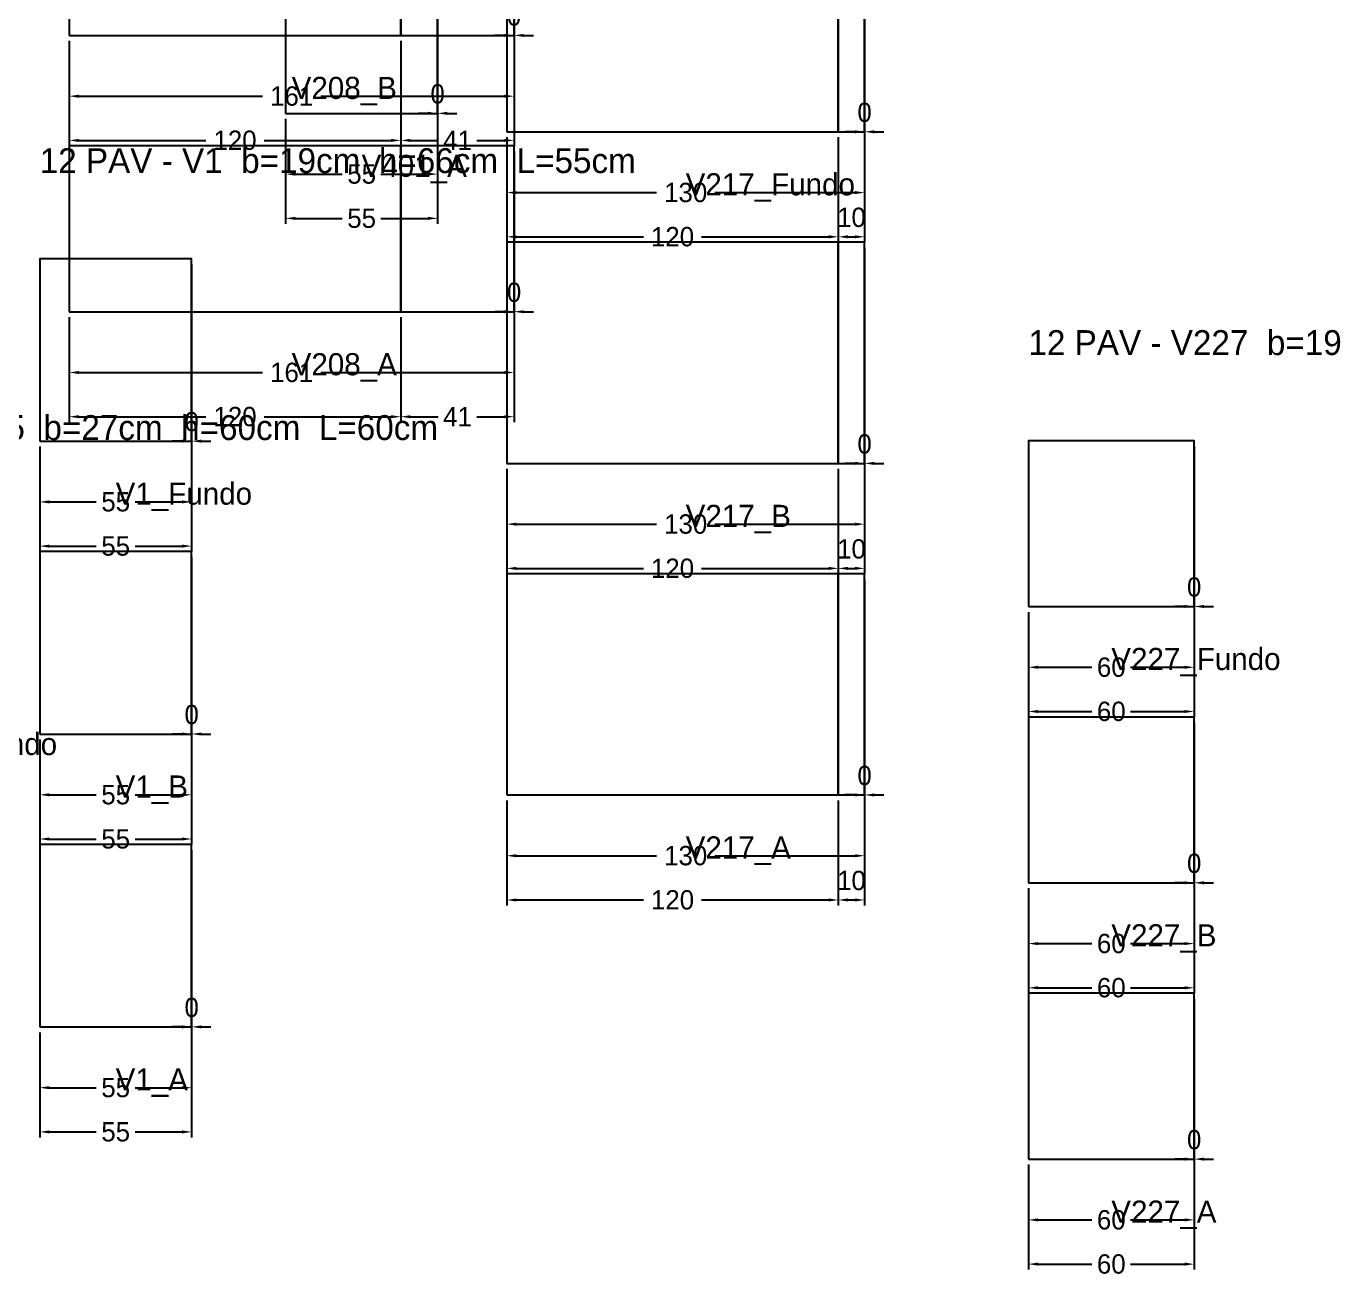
# Model space of a CAD drawing. Header units: metres. Extents: x 946 to 6411, y -603 to 1666.
# Drawn here: x 3124.2 to 3598.1, y -572.3 to -119.7 of the extents above; entities that cross this region are included whole.
import ezdxf

# ---------------------------------------------------------------- set-up
doc = ezdxf.new("R2010")
doc.units = ezdxf.units.M
doc.layers.add('COTA', color=3, linetype='Continuous')
doc.dimstyles.new('COTA_VIG', dxfattribs={"dimtxt": 7, "dimasz": 3.5, "dimexe": 2, "dimexo": 2, "dimgap": 1.5, "dimtad": 1, "dimdec": 1, "dimcen": 2.5, "dimclrd": 3, "dimclre": 3, "dimclrt": 3, "dimazin": 3, "dimtfac": 1, "dimtmove": 0, "dimatfit": 3})

# ---------------------------------------------------------------- blocks, each defined once
blk = doc.blocks.new('_CLOSEDFILLED')
at = {"color": 0, "linetype": 'BYBLOCK'}
blk.add_solid([(-1, 0.16), (0, 0), (-1, -0.16)], dxfattribs=at)
blk = doc.blocks.new('*D1')
at = {"color": 3}
for p, q in [((3129.07, -483.82), (3129.07, -505.82)), ((3184.07, -483.82), (3184.07, -505.82)), ((3132.57, -503.82), (3149.57, -503.82)), ((3163.57, -503.82), (3180.57, -503.82))]:
    blk.add_line(p, q, dxfattribs=at)
at = {"layer": 'Defpoints'}
for p in [(3129.07, -481.82), (3184.07, -481.82), (3129.07, -503.82)]:
    blk.add_point(p, dxfattribs=at)
at = {"layer": 'COTA', "color": 3, "xscale": 3.5, "yscale": 3.5, "rotation": 180}
blk.add_blockref('_CLOSEDFILLED', (3129.07, -503.82), dxfattribs=at)
at = {"layer": 'COTA', "color": 3, "xscale": 3.5, "yscale": 3.5}
blk.add_blockref('_CLOSEDFILLED', (3184.07, -503.82), dxfattribs=at)
at = {"layer": 'COTA', "color": 3, "insert": (3156.57, -503.82), "char_height": 7, "attachment_point": 5}
blk.add_mtext('55', dxfattribs=at)
blk = doc.blocks.new('*D2')
at = {"color": 3}
for p, q in [((3129.07, -483.82), (3129.07, -521.82)), ((3184.07, -483.82), (3184.07, -521.82)), ((3132.57, -519.82), (3149.57, -519.82)), ((3163.57, -519.82), (3180.57, -519.82))]:
    blk.add_line(p, q, dxfattribs=at)
at = {"layer": 'Defpoints'}
for p in [(3129.07, -481.82), (3184.07, -481.82), (3129.07, -519.82)]:
    blk.add_point(p, dxfattribs=at)
at = {"layer": 'COTA', "color": 3, "xscale": 3.5, "yscale": 3.5, "rotation": 180}
blk.add_blockref('_CLOSEDFILLED', (3129.07, -519.82), dxfattribs=at)
at = {"layer": 'COTA', "color": 3, "xscale": 3.5, "yscale": 3.5}
blk.add_blockref('_CLOSEDFILLED', (3184.07, -519.82), dxfattribs=at)
at = {"layer": 'COTA', "color": 3, "insert": (3156.57, -519.82), "char_height": 7, "attachment_point": 5}
blk.add_mtext('55', dxfattribs=at)
blk = doc.blocks.new('*D4')
at = {"color": 3}
for p, q in [((3129.07, -377.82), (3129.07, -399.82)), ((3184.07, -377.82), (3184.07, -399.82)), ((3132.57, -397.82), (3149.57, -397.82)), ((3163.57, -397.82), (3180.57, -397.82))]:
    blk.add_line(p, q, dxfattribs=at)
at = {"layer": 'Defpoints'}
for p in [(3129.07, -375.82), (3184.07, -375.82), (3129.07, -397.82)]:
    blk.add_point(p, dxfattribs=at)
at = {"layer": 'COTA', "color": 3, "xscale": 3.5, "yscale": 3.5, "rotation": 180}
blk.add_blockref('_CLOSEDFILLED', (3129.07, -397.82), dxfattribs=at)
at = {"layer": 'COTA', "color": 3, "xscale": 3.5, "yscale": 3.5}
blk.add_blockref('_CLOSEDFILLED', (3184.07, -397.82), dxfattribs=at)
at = {"layer": 'COTA', "color": 3, "insert": (3156.57, -397.82), "char_height": 7, "attachment_point": 5}
blk.add_mtext('55', dxfattribs=at)
blk = doc.blocks.new('*D5')
at = {"color": 3}
for p, q in [((3129.07, -377.82), (3129.07, -415.82)), ((3184.07, -377.82), (3184.07, -415.82)), ((3132.57, -413.82), (3149.57, -413.82)), ((3163.57, -413.82), (3180.57, -413.82))]:
    blk.add_line(p, q, dxfattribs=at)
at = {"layer": 'Defpoints'}
for p in [(3129.07, -375.82), (3184.07, -375.82), (3129.07, -413.82)]:
    blk.add_point(p, dxfattribs=at)
at = {"layer": 'COTA', "color": 3, "xscale": 3.5, "yscale": 3.5, "rotation": 180}
blk.add_blockref('_CLOSEDFILLED', (3129.07, -413.82), dxfattribs=at)
at = {"layer": 'COTA', "color": 3, "xscale": 3.5, "yscale": 3.5}
blk.add_blockref('_CLOSEDFILLED', (3184.07, -413.82), dxfattribs=at)
at = {"layer": 'COTA', "color": 3, "insert": (3156.57, -413.82), "char_height": 7, "attachment_point": 5}
blk.add_mtext('55', dxfattribs=at)
blk = doc.blocks.new('*D7')
at = {"color": 3}
for p, q in [((3129.07, -271.82), (3129.07, -293.82)), ((3184.07, -271.82), (3184.07, -293.82)), ((3132.57, -291.82), (3149.57, -291.82)), ((3163.57, -291.82), (3180.57, -291.82))]:
    blk.add_line(p, q, dxfattribs=at)
at = {"layer": 'Defpoints'}
for p in [(3129.07, -269.82), (3184.07, -269.82), (3129.07, -291.82)]:
    blk.add_point(p, dxfattribs=at)
at = {"layer": 'COTA', "color": 3, "xscale": 3.5, "yscale": 3.5, "rotation": 180}
blk.add_blockref('_CLOSEDFILLED', (3129.07, -291.82), dxfattribs=at)
at = {"layer": 'COTA', "color": 3, "xscale": 3.5, "yscale": 3.5}
blk.add_blockref('_CLOSEDFILLED', (3184.07, -291.82), dxfattribs=at)
at = {"layer": 'COTA', "color": 3, "insert": (3156.57, -291.82), "char_height": 7, "attachment_point": 5}
blk.add_mtext('55', dxfattribs=at)
blk = doc.blocks.new('*D8')
at = {"color": 3}
for p, q in [((3129.07, -271.82), (3129.07, -309.82)), ((3184.07, -271.82), (3184.07, -309.82)), ((3132.57, -307.82), (3149.57, -307.82)), ((3163.57, -307.82), (3180.57, -307.82))]:
    blk.add_line(p, q, dxfattribs=at)
at = {"layer": 'Defpoints'}
for p in [(3129.07, -269.82), (3184.07, -269.82), (3129.07, -307.82)]:
    blk.add_point(p, dxfattribs=at)
at = {"layer": 'COTA', "color": 3, "xscale": 3.5, "yscale": 3.5, "rotation": 180}
blk.add_blockref('_CLOSEDFILLED', (3129.07, -307.82), dxfattribs=at)
at = {"layer": 'COTA', "color": 3, "xscale": 3.5, "yscale": 3.5}
blk.add_blockref('_CLOSEDFILLED', (3184.07, -307.82), dxfattribs=at)
at = {"layer": 'COTA', "color": 3, "insert": (3156.57, -307.82), "char_height": 7, "attachment_point": 5}
blk.add_mtext('55', dxfattribs=at)
blk = doc.blocks.new('*D877')
at = {"color": 3}
for p, q in [((3139.76, -224.99), (3139.76, -246.99)), ((3300.76, -224.99), (3300.76, -246.99)), ((3143.26, -244.99), (3209.76, -244.99)), ((3230.76, -244.99), (3297.26, -244.99))]:
    blk.add_line(p, q, dxfattribs=at)
at = {"layer": 'Defpoints'}
for p in [(3139.76, -222.99), (3300.76, -222.99), (3139.76, -244.99)]:
    blk.add_point(p, dxfattribs=at)
at = {"layer": 'COTA', "color": 3, "xscale": 3.5, "yscale": 3.5, "rotation": 180}
blk.add_blockref('_CLOSEDFILLED', (3139.76, -244.99), dxfattribs=at)
at = {"layer": 'COTA', "color": 3, "xscale": 3.5, "yscale": 3.5}
blk.add_blockref('_CLOSEDFILLED', (3300.76, -244.99), dxfattribs=at)
at = {"layer": 'COTA', "color": 3, "insert": (3220.26, -244.99), "char_height": 7, "attachment_point": 5}
blk.add_mtext('161', dxfattribs=at)
blk = doc.blocks.new('*D878')
at = {"color": 3}
for p, q in [((3139.76, -224.99), (3139.76, -262.99)), ((3259.76, -224.99), (3259.76, -262.99)), ((3143.26, -260.99), (3189.26, -260.99)), ((3210.26, -260.99), (3256.26, -260.99))]:
    blk.add_line(p, q, dxfattribs=at)
at = {"layer": 'Defpoints'}
for p in [(3139.76, -222.99), (3259.76, -222.99), (3139.76, -260.99)]:
    blk.add_point(p, dxfattribs=at)
at = {"layer": 'COTA', "color": 3, "xscale": 3.5, "yscale": 3.5, "rotation": 180}
blk.add_blockref('_CLOSEDFILLED', (3139.76, -260.99), dxfattribs=at)
at = {"layer": 'COTA', "color": 3, "xscale": 3.5, "yscale": 3.5}
blk.add_blockref('_CLOSEDFILLED', (3259.76, -260.99), dxfattribs=at)
at = {"layer": 'COTA', "color": 3, "insert": (3199.76, -260.99), "char_height": 7, "attachment_point": 5}
blk.add_mtext('120', dxfattribs=at)
blk = doc.blocks.new('*D879')
at = {"color": 3}
for p, q in [((3259.76, -224.99), (3259.76, -262.99)), ((3300.76, -224.99), (3300.76, -262.99)), ((3263.26, -260.99), (3273.26, -260.99)), ((3287.26, -260.99), (3297.26, -260.99))]:
    blk.add_line(p, q, dxfattribs=at)
at = {"layer": 'Defpoints'}
for p in [(3259.76, -222.99), (3300.76, -222.99), (3259.76, -260.99)]:
    blk.add_point(p, dxfattribs=at)
at = {"layer": 'COTA', "color": 3, "xscale": 3.5, "yscale": 3.5, "rotation": 180}
blk.add_blockref('_CLOSEDFILLED', (3259.76, -260.99), dxfattribs=at)
at = {"layer": 'COTA', "color": 3, "xscale": 3.5, "yscale": 3.5}
blk.add_blockref('_CLOSEDFILLED', (3300.76, -260.99), dxfattribs=at)
at = {"layer": 'COTA', "color": 3, "insert": (3280.26, -260.99), "char_height": 7, "attachment_point": 5}
blk.add_mtext('41', dxfattribs=at)
blk = doc.blocks.new('*D881')
at = {"color": 3}
for p, q in [((3139.76, -124.99), (3139.76, -146.99)), ((3300.76, -124.99), (3300.76, -146.99)), ((3143.26, -144.99), (3209.76, -144.99)), ((3230.76, -144.99), (3297.26, -144.99))]:
    blk.add_line(p, q, dxfattribs=at)
at = {"layer": 'Defpoints'}
for p in [(3139.76, -122.99), (3300.76, -122.99), (3139.76, -144.99)]:
    blk.add_point(p, dxfattribs=at)
at = {"layer": 'COTA', "color": 3, "xscale": 3.5, "yscale": 3.5, "rotation": 180}
blk.add_blockref('_CLOSEDFILLED', (3139.76, -144.99), dxfattribs=at)
at = {"layer": 'COTA', "color": 3, "xscale": 3.5, "yscale": 3.5}
blk.add_blockref('_CLOSEDFILLED', (3300.76, -144.99), dxfattribs=at)
at = {"layer": 'COTA', "color": 3, "insert": (3220.26, -144.99), "char_height": 7, "attachment_point": 5}
blk.add_mtext('161', dxfattribs=at)
blk = doc.blocks.new('*D882')
at = {"color": 3}
for p, q in [((3139.76, -124.99), (3139.76, -162.99)), ((3259.76, -124.99), (3259.76, -162.99)), ((3143.26, -160.99), (3189.26, -160.99)), ((3210.26, -160.99), (3256.26, -160.99))]:
    blk.add_line(p, q, dxfattribs=at)
at = {"layer": 'Defpoints'}
for p in [(3139.76, -122.99), (3259.76, -122.99), (3139.76, -160.99)]:
    blk.add_point(p, dxfattribs=at)
at = {"layer": 'COTA', "color": 3, "xscale": 3.5, "yscale": 3.5, "rotation": 180}
blk.add_blockref('_CLOSEDFILLED', (3139.76, -160.99), dxfattribs=at)
at = {"layer": 'COTA', "color": 3, "xscale": 3.5, "yscale": 3.5}
blk.add_blockref('_CLOSEDFILLED', (3259.76, -160.99), dxfattribs=at)
at = {"layer": 'COTA', "color": 3, "insert": (3199.76, -160.99), "char_height": 7, "attachment_point": 5}
blk.add_mtext('120', dxfattribs=at)
blk = doc.blocks.new('*D883')
at = {"color": 3}
for p, q in [((3259.76, -124.99), (3259.76, -162.99)), ((3300.76, -124.99), (3300.76, -162.99)), ((3263.26, -160.99), (3273.26, -160.99)), ((3287.26, -160.99), (3297.26, -160.99))]:
    blk.add_line(p, q, dxfattribs=at)
at = {"layer": 'Defpoints'}
for p in [(3259.76, -122.99), (3300.76, -122.99), (3259.76, -160.99)]:
    blk.add_point(p, dxfattribs=at)
at = {"layer": 'COTA', "color": 3, "xscale": 3.5, "yscale": 3.5, "rotation": 180}
blk.add_blockref('_CLOSEDFILLED', (3259.76, -160.99), dxfattribs=at)
at = {"layer": 'COTA', "color": 3, "xscale": 3.5, "yscale": 3.5}
blk.add_blockref('_CLOSEDFILLED', (3300.76, -160.99), dxfattribs=at)
at = {"layer": 'COTA', "color": 3, "insert": (3280.26, -160.99), "char_height": 7, "attachment_point": 5}
blk.add_mtext('41', dxfattribs=at)
blk = doc.blocks.new('*D976')
at = {"color": 3}
for p, q in [((3298.1, -399.88), (3298.1, -421.88)), ((3427.6, -399.88), (3427.6, -421.88)), ((3301.6, -419.88), (3352.35, -419.88)), ((3373.35, -419.88), (3424.1, -419.88))]:
    blk.add_line(p, q, dxfattribs=at)
at = {"layer": 'Defpoints'}
for p in [(3298.1, -397.88), (3427.6, -397.88), (3298.1, -419.88)]:
    blk.add_point(p, dxfattribs=at)
at = {"layer": 'COTA', "color": 3, "xscale": 3.5, "yscale": 3.5, "rotation": 180}
blk.add_blockref('_CLOSEDFILLED', (3298.1, -419.88), dxfattribs=at)
at = {"layer": 'COTA', "color": 3, "xscale": 3.5, "yscale": 3.5}
blk.add_blockref('_CLOSEDFILLED', (3427.6, -419.88), dxfattribs=at)
at = {"layer": 'COTA', "color": 3, "insert": (3362.85, -419.88), "char_height": 7, "attachment_point": 5}
blk.add_mtext('130', dxfattribs=at)
blk = doc.blocks.new('*D977')
at = {"color": 3}
for p, q in [((3298.1, -399.88), (3298.1, -437.88)), ((3418.1, -399.88), (3418.1, -437.88)), ((3301.6, -435.88), (3347.6, -435.88)), ((3368.6, -435.88), (3414.6, -435.88))]:
    blk.add_line(p, q, dxfattribs=at)
at = {"layer": 'Defpoints'}
for p in [(3298.1, -397.88), (3418.1, -397.88), (3298.1, -435.88)]:
    blk.add_point(p, dxfattribs=at)
at = {"layer": 'COTA', "color": 3, "xscale": 3.5, "yscale": 3.5, "rotation": 180}
blk.add_blockref('_CLOSEDFILLED', (3298.1, -435.88), dxfattribs=at)
at = {"layer": 'COTA', "color": 3, "xscale": 3.5, "yscale": 3.5}
blk.add_blockref('_CLOSEDFILLED', (3418.1, -435.88), dxfattribs=at)
at = {"layer": 'COTA', "color": 3, "insert": (3358.1, -435.88), "char_height": 7, "attachment_point": 5}
blk.add_mtext('120', dxfattribs=at)
blk = doc.blocks.new('*D978')
at = {"color": 3}
for p, q in [((3418.1, -399.88), (3418.1, -437.88)), ((3427.6, -399.88), (3427.6, -437.88)), ((3421.6, -435.88), (3424.1, -435.88))]:
    blk.add_line(p, q, dxfattribs=at)
at = {"layer": 'Defpoints'}
for p in [(3418.1, -397.88), (3427.6, -397.88), (3418.1, -435.88)]:
    blk.add_point(p, dxfattribs=at)
at = {"layer": 'COTA', "color": 3, "xscale": 3.5, "yscale": 3.5, "rotation": 180}
blk.add_blockref('_CLOSEDFILLED', (3418.1, -435.88), dxfattribs=at)
at = {"layer": 'COTA', "color": 3, "xscale": 3.5, "yscale": 3.5}
blk.add_blockref('_CLOSEDFILLED', (3427.6, -435.88), dxfattribs=at)
at = {"layer": 'COTA', "color": 3, "insert": (3422.85, -428.88), "char_height": 7, "attachment_point": 5}
blk.add_mtext('10', dxfattribs=at)
blk = doc.blocks.new('*D980')
at = {"color": 3}
for p, q in [((3298.1, -279.88), (3298.1, -301.88)), ((3427.6, -279.88), (3427.6, -301.88)), ((3301.6, -299.88), (3352.35, -299.88)), ((3373.35, -299.88), (3424.1, -299.88))]:
    blk.add_line(p, q, dxfattribs=at)
at = {"layer": 'Defpoints'}
for p in [(3298.1, -277.88), (3427.6, -277.88), (3298.1, -299.88)]:
    blk.add_point(p, dxfattribs=at)
at = {"layer": 'COTA', "color": 3, "xscale": 3.5, "yscale": 3.5, "rotation": 180}
blk.add_blockref('_CLOSEDFILLED', (3298.1, -299.88), dxfattribs=at)
at = {"layer": 'COTA', "color": 3, "xscale": 3.5, "yscale": 3.5}
blk.add_blockref('_CLOSEDFILLED', (3427.6, -299.88), dxfattribs=at)
at = {"layer": 'COTA', "color": 3, "insert": (3362.85, -299.88), "char_height": 7, "attachment_point": 5}
blk.add_mtext('130', dxfattribs=at)
blk = doc.blocks.new('*D981')
at = {"color": 3}
for p, q in [((3298.1, -279.88), (3298.1, -317.88)), ((3418.1, -279.88), (3418.1, -317.88)), ((3301.6, -315.88), (3347.6, -315.88)), ((3368.6, -315.88), (3414.6, -315.88))]:
    blk.add_line(p, q, dxfattribs=at)
at = {"layer": 'Defpoints'}
for p in [(3298.1, -277.88), (3418.1, -277.88), (3298.1, -315.88)]:
    blk.add_point(p, dxfattribs=at)
at = {"layer": 'COTA', "color": 3, "xscale": 3.5, "yscale": 3.5, "rotation": 180}
blk.add_blockref('_CLOSEDFILLED', (3298.1, -315.88), dxfattribs=at)
at = {"layer": 'COTA', "color": 3, "xscale": 3.5, "yscale": 3.5}
blk.add_blockref('_CLOSEDFILLED', (3418.1, -315.88), dxfattribs=at)
at = {"layer": 'COTA', "color": 3, "insert": (3358.1, -315.88), "char_height": 7, "attachment_point": 5}
blk.add_mtext('120', dxfattribs=at)
blk = doc.blocks.new('*D982')
at = {"color": 3}
for p, q in [((3418.1, -279.88), (3418.1, -317.88)), ((3427.6, -279.88), (3427.6, -317.88)), ((3421.6, -315.88), (3424.1, -315.88))]:
    blk.add_line(p, q, dxfattribs=at)
at = {"layer": 'Defpoints'}
for p in [(3418.1, -277.88), (3427.6, -277.88), (3418.1, -315.88)]:
    blk.add_point(p, dxfattribs=at)
at = {"layer": 'COTA', "color": 3, "xscale": 3.5, "yscale": 3.5, "rotation": 180}
blk.add_blockref('_CLOSEDFILLED', (3418.1, -315.88), dxfattribs=at)
at = {"layer": 'COTA', "color": 3, "xscale": 3.5, "yscale": 3.5}
blk.add_blockref('_CLOSEDFILLED', (3427.6, -315.88), dxfattribs=at)
at = {"layer": 'COTA', "color": 3, "insert": (3422.85, -308.88), "char_height": 7, "attachment_point": 5}
blk.add_mtext('10', dxfattribs=at)
blk = doc.blocks.new('*D984')
at = {"color": 3}
for p, q in [((3298.1, -159.88), (3298.1, -181.88)), ((3427.6, -159.88), (3427.6, -181.88)), ((3301.6, -179.88), (3352.35, -179.88)), ((3373.35, -179.88), (3424.1, -179.88))]:
    blk.add_line(p, q, dxfattribs=at)
at = {"layer": 'Defpoints'}
for p in [(3298.1, -157.88), (3427.6, -157.88), (3298.1, -179.88)]:
    blk.add_point(p, dxfattribs=at)
at = {"layer": 'COTA', "color": 3, "xscale": 3.5, "yscale": 3.5, "rotation": 180}
blk.add_blockref('_CLOSEDFILLED', (3298.1, -179.88), dxfattribs=at)
at = {"layer": 'COTA', "color": 3, "xscale": 3.5, "yscale": 3.5}
blk.add_blockref('_CLOSEDFILLED', (3427.6, -179.88), dxfattribs=at)
at = {"layer": 'COTA', "color": 3, "insert": (3362.85, -179.88), "char_height": 7, "attachment_point": 5}
blk.add_mtext('130', dxfattribs=at)
blk = doc.blocks.new('*D985')
at = {"color": 3}
for p, q in [((3298.1, -159.88), (3298.1, -197.88)), ((3418.1, -159.88), (3418.1, -197.88)), ((3301.6, -195.88), (3347.6, -195.88)), ((3368.6, -195.88), (3414.6, -195.88))]:
    blk.add_line(p, q, dxfattribs=at)
at = {"layer": 'Defpoints'}
for p in [(3298.1, -157.88), (3418.1, -157.88), (3298.1, -195.88)]:
    blk.add_point(p, dxfattribs=at)
at = {"layer": 'COTA', "color": 3, "xscale": 3.5, "yscale": 3.5, "rotation": 180}
blk.add_blockref('_CLOSEDFILLED', (3298.1, -195.88), dxfattribs=at)
at = {"layer": 'COTA', "color": 3, "xscale": 3.5, "yscale": 3.5}
blk.add_blockref('_CLOSEDFILLED', (3418.1, -195.88), dxfattribs=at)
at = {"layer": 'COTA', "color": 3, "insert": (3358.1, -195.88), "char_height": 7, "attachment_point": 5}
blk.add_mtext('120', dxfattribs=at)
blk = doc.blocks.new('*D986')
at = {"color": 3}
for p, q in [((3418.1, -159.88), (3418.1, -197.88)), ((3427.6, -159.88), (3427.6, -197.88)), ((3421.6, -195.88), (3424.1, -195.88))]:
    blk.add_line(p, q, dxfattribs=at)
at = {"layer": 'Defpoints'}
for p in [(3418.1, -157.88), (3427.6, -157.88), (3418.1, -195.88)]:
    blk.add_point(p, dxfattribs=at)
at = {"layer": 'COTA', "color": 3, "xscale": 3.5, "yscale": 3.5, "rotation": 180}
blk.add_blockref('_CLOSEDFILLED', (3418.1, -195.88), dxfattribs=at)
at = {"layer": 'COTA', "color": 3, "xscale": 3.5, "yscale": 3.5}
blk.add_blockref('_CLOSEDFILLED', (3427.6, -195.88), dxfattribs=at)
at = {"layer": 'COTA', "color": 3, "insert": (3422.85, -188.88), "char_height": 7, "attachment_point": 5}
blk.add_mtext('10', dxfattribs=at)
blk = doc.blocks.new('*D1060')
at = {"color": 3}
for p, q in [((3486.89, -531.67), (3486.89, -553.67)), ((3546.89, -531.67), (3546.89, -553.67)), ((3490.39, -551.67), (3509.89, -551.67)), ((3523.89, -551.67), (3543.39, -551.67))]:
    blk.add_line(p, q, dxfattribs=at)
at = {"layer": 'Defpoints'}
for p in [(3486.89, -529.67), (3546.89, -529.67), (3486.89, -551.67)]:
    blk.add_point(p, dxfattribs=at)
at = {"layer": 'COTA', "color": 3, "xscale": 3.5, "yscale": 3.5, "rotation": 180}
blk.add_blockref('_CLOSEDFILLED', (3486.89, -551.67), dxfattribs=at)
at = {"layer": 'COTA', "color": 3, "xscale": 3.5, "yscale": 3.5}
blk.add_blockref('_CLOSEDFILLED', (3546.89, -551.67), dxfattribs=at)
at = {"layer": 'COTA', "color": 3, "insert": (3516.89, -551.67), "char_height": 7, "attachment_point": 5}
blk.add_mtext('60', dxfattribs=at)
blk = doc.blocks.new('*D1061')
at = {"color": 3}
for p, q in [((3486.89, -531.67), (3486.89, -569.67)), ((3546.89, -531.67), (3546.89, -569.67)), ((3490.39, -567.67), (3509.89, -567.67)), ((3523.89, -567.67), (3543.39, -567.67))]:
    blk.add_line(p, q, dxfattribs=at)
at = {"layer": 'Defpoints'}
for p in [(3486.89, -529.67), (3546.89, -529.67), (3486.89, -567.67)]:
    blk.add_point(p, dxfattribs=at)
at = {"layer": 'COTA', "color": 3, "xscale": 3.5, "yscale": 3.5, "rotation": 180}
blk.add_blockref('_CLOSEDFILLED', (3486.89, -567.67), dxfattribs=at)
at = {"layer": 'COTA', "color": 3, "xscale": 3.5, "yscale": 3.5}
blk.add_blockref('_CLOSEDFILLED', (3546.89, -567.67), dxfattribs=at)
at = {"layer": 'COTA', "color": 3, "insert": (3516.89, -567.67), "char_height": 7, "attachment_point": 5}
blk.add_mtext('60', dxfattribs=at)
blk = doc.blocks.new('*D1063')
at = {"color": 3}
for p, q in [((3486.89, -431.67), (3486.89, -453.67)), ((3546.89, -431.67), (3546.89, -453.67)), ((3490.39, -451.67), (3509.89, -451.67)), ((3523.89, -451.67), (3543.39, -451.67))]:
    blk.add_line(p, q, dxfattribs=at)
at = {"layer": 'Defpoints'}
for p in [(3486.89, -429.67), (3546.89, -429.67), (3486.89, -451.67)]:
    blk.add_point(p, dxfattribs=at)
at = {"layer": 'COTA', "color": 3, "xscale": 3.5, "yscale": 3.5, "rotation": 180}
blk.add_blockref('_CLOSEDFILLED', (3486.89, -451.67), dxfattribs=at)
at = {"layer": 'COTA', "color": 3, "xscale": 3.5, "yscale": 3.5}
blk.add_blockref('_CLOSEDFILLED', (3546.89, -451.67), dxfattribs=at)
at = {"layer": 'COTA', "color": 3, "insert": (3516.89, -451.67), "char_height": 7, "attachment_point": 5}
blk.add_mtext('60', dxfattribs=at)
blk = doc.blocks.new('*D1064')
at = {"color": 3}
for p, q in [((3486.89, -431.67), (3486.89, -469.67)), ((3546.89, -431.67), (3546.89, -469.67)), ((3490.39, -467.67), (3509.89, -467.67)), ((3523.89, -467.67), (3543.39, -467.67))]:
    blk.add_line(p, q, dxfattribs=at)
at = {"layer": 'Defpoints'}
for p in [(3486.89, -429.67), (3546.89, -429.67), (3486.89, -467.67)]:
    blk.add_point(p, dxfattribs=at)
at = {"layer": 'COTA', "color": 3, "xscale": 3.5, "yscale": 3.5, "rotation": 180}
blk.add_blockref('_CLOSEDFILLED', (3486.89, -467.67), dxfattribs=at)
at = {"layer": 'COTA', "color": 3, "xscale": 3.5, "yscale": 3.5}
blk.add_blockref('_CLOSEDFILLED', (3546.89, -467.67), dxfattribs=at)
at = {"layer": 'COTA', "color": 3, "insert": (3516.89, -467.67), "char_height": 7, "attachment_point": 5}
blk.add_mtext('60', dxfattribs=at)
blk = doc.blocks.new('*D1066')
at = {"color": 3}
for p, q in [((3486.89, -331.67), (3486.89, -353.67)), ((3546.89, -331.67), (3546.89, -353.67)), ((3490.39, -351.67), (3509.89, -351.67)), ((3523.89, -351.67), (3543.39, -351.67))]:
    blk.add_line(p, q, dxfattribs=at)
at = {"layer": 'Defpoints'}
for p in [(3486.89, -329.67), (3546.89, -329.67), (3486.89, -351.67)]:
    blk.add_point(p, dxfattribs=at)
at = {"layer": 'COTA', "color": 3, "xscale": 3.5, "yscale": 3.5, "rotation": 180}
blk.add_blockref('_CLOSEDFILLED', (3486.89, -351.67), dxfattribs=at)
at = {"layer": 'COTA', "color": 3, "xscale": 3.5, "yscale": 3.5}
blk.add_blockref('_CLOSEDFILLED', (3546.89, -351.67), dxfattribs=at)
at = {"layer": 'COTA', "color": 3, "insert": (3516.89, -351.67), "char_height": 7, "attachment_point": 5}
blk.add_mtext('60', dxfattribs=at)
blk = doc.blocks.new('*D1067')
at = {"color": 3}
for p, q in [((3486.89, -331.67), (3486.89, -369.67)), ((3546.89, -331.67), (3546.89, -369.67)), ((3490.39, -367.67), (3509.89, -367.67)), ((3523.89, -367.67), (3543.39, -367.67))]:
    blk.add_line(p, q, dxfattribs=at)
at = {"layer": 'Defpoints'}
for p in [(3486.89, -329.67), (3546.89, -329.67), (3486.89, -367.67)]:
    blk.add_point(p, dxfattribs=at)
at = {"layer": 'COTA', "color": 3, "xscale": 3.5, "yscale": 3.5, "rotation": 180}
blk.add_blockref('_CLOSEDFILLED', (3486.89, -367.67), dxfattribs=at)
at = {"layer": 'COTA', "color": 3, "xscale": 3.5, "yscale": 3.5}
blk.add_blockref('_CLOSEDFILLED', (3546.89, -367.67), dxfattribs=at)
at = {"layer": 'COTA', "color": 3, "insert": (3516.89, -367.67), "char_height": 7, "attachment_point": 5}
blk.add_mtext('60', dxfattribs=at)
blk = doc.blocks.new('*D1678')
at = {"color": 3}
for p, q in [((3218.09, -153.2), (3218.09, -175.2)), ((3273.09, -153.2), (3273.09, -175.2)), ((3221.59, -173.2), (3238.59, -173.2)), ((3252.59, -173.2), (3269.59, -173.2))]:
    blk.add_line(p, q, dxfattribs=at)
at = {"layer": 'Defpoints'}
for p in [(3218.09, -151.2), (3273.09, -151.2), (3218.09, -173.2)]:
    blk.add_point(p, dxfattribs=at)
at = {"layer": 'COTA', "color": 3, "xscale": 3.5, "yscale": 3.5, "rotation": 180}
blk.add_blockref('_CLOSEDFILLED', (3218.09, -173.2), dxfattribs=at)
at = {"layer": 'COTA', "color": 3, "xscale": 3.5, "yscale": 3.5}
blk.add_blockref('_CLOSEDFILLED', (3273.09, -173.2), dxfattribs=at)
at = {"layer": 'COTA', "color": 3, "insert": (3245.59, -173.2), "char_height": 7, "attachment_point": 5}
blk.add_mtext('55', dxfattribs=at)
blk = doc.blocks.new('*D1679')
at = {"color": 3}
for p, q in [((3218.09, -153.2), (3218.09, -191.2)), ((3273.09, -153.2), (3273.09, -191.2)), ((3221.59, -189.2), (3238.59, -189.2)), ((3252.59, -189.2), (3269.59, -189.2))]:
    blk.add_line(p, q, dxfattribs=at)
at = {"layer": 'Defpoints'}
for p in [(3218.09, -151.2), (3273.09, -151.2), (3218.09, -189.2)]:
    blk.add_point(p, dxfattribs=at)
at = {"layer": 'COTA', "color": 3, "xscale": 3.5, "yscale": 3.5, "rotation": 180}
blk.add_blockref('_CLOSEDFILLED', (3218.09, -189.2), dxfattribs=at)
at = {"layer": 'COTA', "color": 3, "xscale": 3.5, "yscale": 3.5}
blk.add_blockref('_CLOSEDFILLED', (3273.09, -189.2), dxfattribs=at)
at = {"layer": 'COTA', "color": 3, "insert": (3245.59, -189.2), "char_height": 7, "attachment_point": 5}
blk.add_mtext('55', dxfattribs=at)

msp = doc.modelspace()

# ---------------------------------------------------------------- linework, layer by layer
at = {"layer": 'Paineis'}
for points in [[(3139.76, -122.99), (3259.76, -122.99), (3259.76, -62.99), (3139.76, -62.99)], [(3259.76, -122.99), (3300.76, -122.99), (3300.76, -62.99), (3259.76, -62.99)], [(3298.1, -157.88), (3418.1, -157.88), (3418.1, -77.88), (3298.1, -77.88)], [(3418.1, -157.88), (3427.6, -157.88), (3427.6, -77.88), (3418.1, -77.88)], [(3218.09, -151.2), (3273.09, -151.2), (3273.09, -96.2), (3218.09, -96.2)], [(3139.76, -222.99), (3259.76, -222.99), (3259.76, -162.99), (3139.76, -162.99)], [(3259.76, -222.99), (3300.76, -222.99), (3300.76, -162.99), (3259.76, -162.99)], [(3298.1, -277.88), (3418.1, -277.88), (3418.1, -197.88), (3298.1, -197.88)], [(3418.1, -277.88), (3427.6, -277.88), (3427.6, -197.88), (3418.1, -197.88)], [(3129.07, -269.82), (3184.07, -269.82), (3184.07, -203.82), (3129.07, -203.82)], [(3486.89, -329.67), (3546.89, -329.67), (3546.89, -269.67), (3486.89, -269.67)], [(3129.07, -375.82), (3184.07, -375.82), (3184.07, -309.82), (3129.07, -309.82)], [(3298.1, -397.88), (3418.1, -397.88), (3418.1, -317.88), (3298.1, -317.88)], [(3418.1, -397.88), (3427.6, -397.88), (3427.6, -317.88), (3418.1, -317.88)], [(3486.89, -429.67), (3546.89, -429.67), (3546.89, -369.67), (3486.89, -369.67)], [(3129.07, -481.82), (3184.07, -481.82), (3184.07, -415.82), (3129.07, -415.82)], [(3486.89, -529.67), (3546.89, -529.67), (3546.89, -469.67), (3486.89, -469.67)]]:
    msp.add_lwpolyline(points, close=True, dxfattribs=at)

# ---------------------------------------------------------------- texts
at = {"layer": 'NOMENCLATURA', "char_height": 9, "attachment_point": 1}
for s, insert in [('12 PAV - V1  b=19cm  h=66cm  L=55cm', (3129.07, -163.82)), ('12 PAV - V227  b=19cm  h=60cm  L=60cm', (3486.89, -229.67)), ('12 PAV - V225  b=27cm  h=60cm  L=60cm', (3044.12, -260.43))]:
    msp.add_mtext(s, dxfattribs=dict(at, insert=insert))
at = {"layer": 'Texto Secao', "char_height": 8, "attachment_point": 1}
for s, insert in [('V208_B', (3220.26, -137.99)), ('V401_A', (3245.59, -166.2)), ('V217_Fundo', (3362.85, -172.88)), ('V208_A', (3220.26, -237.99)), ('V1_Fundo', (3156.57, -284.82)), ('V217_B', (3362.85, -292.88)), ('V227_Fundo', (3516.89, -344.67)), ('V225_Fundo', (3074.12, -375.43)), ('V1_B', (3156.57, -390.82)), ('V217_A', (3362.85, -412.88)), ('V227_B', (3516.89, -444.67)), ('V1_A', (3156.57, -496.82)), ('V227_A', (3516.89, -544.67))]:
    msp.add_mtext(s, dxfattribs=dict(at, insert=insert))

# ---------------------------------------------------------------- dimensions: what is measured, and where the dimension line sits
at = {"layer": 'COTA'}
for base, p1, p2 in [((3300.76, -122.99), (3300.76, -122.99), (3300.76, -62.99)), ((3427.6, -157.88), (3427.6, -157.88), (3427.6, -77.88)), ((3273.09, -151.2), (3273.09, -151.2), (3273.09, -96.2)), ((3300.76, -222.99), (3300.76, -222.99), (3300.76, -162.99)), ((3427.6, -277.88), (3427.6, -277.88), (3427.6, -197.88)), ((3184.07, -269.82), (3184.07, -269.82), (3184.07, -203.82)), ((3546.89, -329.67), (3546.89, -329.67), (3546.89, -269.67)), ((3184.07, -375.82), (3184.07, -375.82), (3184.07, -309.82)), ((3427.6, -397.88), (3427.6, -397.88), (3427.6, -317.88)), ((3546.89, -429.67), (3546.89, -429.67), (3546.89, -369.67)), ((3184.07, -481.82), (3184.07, -481.82), (3184.07, -415.82)), ((3546.89, -529.67), (3546.89, -529.67), (3546.89, -469.67))]:
    msp.add_linear_dim(base=base, p1=p1, p2=p2, dimstyle='COTA_VIG', dxfattribs=at).render()
for base, p1, p2, picture, middle in [((3139.76, -144.99), (3139.76, -122.99), (3300.76, -122.99), '*D881', (3220.26, -144.99)), ((3139.76, -160.99), (3139.76, -122.99), (3259.76, -122.99), '*D882', (3199.76, -160.99)), ((3259.76, -160.99), (3259.76, -122.99), (3300.76, -122.99), '*D883', (3280.26, -160.99)), ((3218.09, -173.2), (3218.09, -151.2), (3273.09, -151.2), '*D1678', (3245.59, -173.2)), ((3218.09, -189.2), (3218.09, -151.2), (3273.09, -151.2), '*D1679', (3245.59, -189.2)), ((3298.1, -179.88), (3298.1, -157.88), (3427.6, -157.88), '*D984', (3362.85, -179.88)), ((3298.1, -195.88), (3298.1, -157.88), (3418.1, -157.88), '*D985', (3358.1, -195.88)), ((3418.1, -195.88), (3418.1, -157.88), (3427.6, -157.88), '*D986', (3422.85, -188.88)), ((3139.76, -244.99), (3139.76, -222.99), (3300.76, -222.99), '*D877', (3220.26, -244.99)), ((3139.76, -260.99), (3139.76, -222.99), (3259.76, -222.99), '*D878', (3199.76, -260.99)), ((3259.76, -260.99), (3259.76, -222.99), (3300.76, -222.99), '*D879', (3280.26, -260.99)), ((3129.07, -291.82), (3129.07, -269.82), (3184.07, -269.82), '*D7', (3156.57, -291.82)), ((3129.07, -307.82), (3129.07, -269.82), (3184.07, -269.82), '*D8', (3156.57, -307.82)), ((3298.1, -299.88), (3298.1, -277.88), (3427.6, -277.88), '*D980', (3362.85, -299.88)), ((3298.1, -315.88), (3298.1, -277.88), (3418.1, -277.88), '*D981', (3358.1, -315.88)), ((3418.1, -315.88), (3418.1, -277.88), (3427.6, -277.88), '*D982', (3422.85, -308.88)), ((3486.89, -351.67), (3486.89, -329.67), (3546.89, -329.67), '*D1066', (3516.89, -351.67)), ((3486.89, -367.67), (3486.89, -329.67), (3546.89, -329.67), '*D1067', (3516.89, -367.67)), ((3129.07, -397.82), (3129.07, -375.82), (3184.07, -375.82), '*D4', (3156.57, -397.82)), ((3129.07, -413.82), (3129.07, -375.82), (3184.07, -375.82), '*D5', (3156.57, -413.82)), ((3298.1, -419.88), (3298.1, -397.88), (3427.6, -397.88), '*D976', (3362.85, -419.88)), ((3298.1, -435.88), (3298.1, -397.88), (3418.1, -397.88), '*D977', (3358.1, -435.88)), ((3418.1, -435.88), (3418.1, -397.88), (3427.6, -397.88), '*D978', (3422.85, -428.88)), ((3486.89, -451.67), (3486.89, -429.67), (3546.89, -429.67), '*D1063', (3516.89, -451.67)), ((3486.89, -467.67), (3486.89, -429.67), (3546.89, -429.67), '*D1064', (3516.89, -467.67)), ((3129.07, -503.82), (3129.07, -481.82), (3184.07, -481.82), '*D1', (3156.57, -503.82)), ((3129.07, -519.82), (3129.07, -481.82), (3184.07, -481.82), '*D2', (3156.57, -519.82)), ((3486.89, -551.67), (3486.89, -529.67), (3546.89, -529.67), '*D1060', (3516.89, -551.67)), ((3486.89, -567.67), (3486.89, -529.67), (3546.89, -529.67), '*D1061', (3516.89, -567.67))]:
    dim = msp.add_linear_dim(base=base, p1=p1, p2=p2, dimstyle='COTA_VIG', dxfattribs=at)
    dim.commit()
    dim.dimension.update_dxf_attribs({"geometry": picture, "text_midpoint": middle})

doc.saveas('drawing.dxf')
